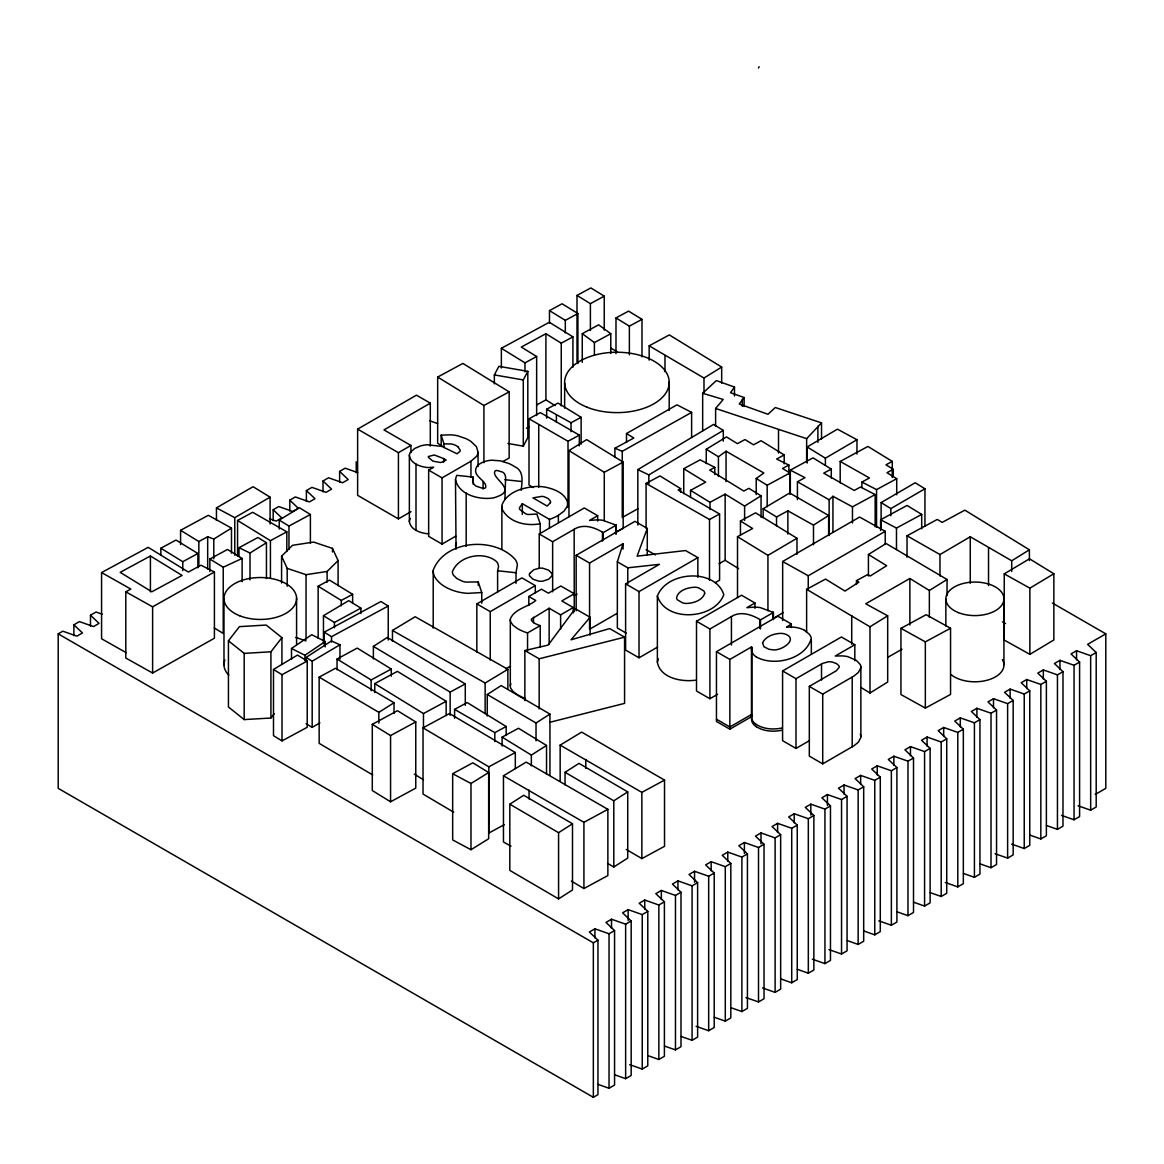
<?xml version="1.0" encoding="UTF-8"?>
<svg xmlns="http://www.w3.org/2000/svg" width="1164" height="1164" viewBox="0 0 1164 1164"><rect width="100%" height="100%" fill="white"/><g stroke="black" fill="none" stroke-linecap="round" stroke-linejoin="round"><path stroke-width="1.5" d="M456.055 549.146L455.488 479.583L456.303 476.367L456.885 475.349L473.181 477.109L473.181 484.268M455.488 545.785L456.303 542.569M804.47 630.364L809.227 634.162A21.243 12.266 0 0 1 811.264 638.41C805.808 659.057 774.147 666.972 756.338 656.962M657.369 596.055C666.71 571.102 715.234 567.988 723.804 594.659C714.478 619.597 665.91 622.74 657.369 596.055L657.369 662.258C660.264 678.176 681.595 682.075 695.286 680.227M657.369 662.258L658.257 658.853M756.324 726.714A19.191 11.073 0 0 1 751.638 720.458L751.464 716.704L729.857 729.173L716.457 721.433L716.457 651.694L729.857 659.435L751.464 646.966L751.638 650.72A19.191 11.073 0 0 0 756.324 656.976M510.836 683.661L510.458 684.81A16.689 9.632 0 0 0 510.72 688.215L513.091 691.562L517.573 694.821A42.064 24.284 0 0 0 525.415 698.444M473.181 477.109L472.628 481.198L473.908 484.151A14.012 8.09 0 0 0 476.12 486.159L483.293 488.516A3.419 1.979 0 0 0 484.573 488.24A4.074 2.357 0 0 0 485.664 487.672C487.323 480.557 472.962 476.964 476.003 468.321A15.51 8.948 0 0 1 478.055 465.222L479.219 464.261A20.094 11.611 0 0 1 484.079 461.744L485.926 461.162A17.387 10.04 0 0 1 491.848 460.202L500.302 460.828L508.872 463.519A41.264 23.833 0 0 1 514.59 466.589C524.44 471.042 521.952 482.012 521.21 490.335M626.29 633.172L617.342 628.007L617.342 561.805L623.075 543.704L589.566 563.041L576.165 555.315L576.165 610.78M576.165 555.315L634.991 521.341L647.286 528.441L637.086 556.174L685.552 550.543L697.847 557.629L697.847 577.315M497.61 592.214L497.61 570.753L498.599 566.432L497.828 563.492A16.645 9.603 0 0 0 495.748 560.932C482.623 550.761 458.354 556.159 452.389 571.713A16.98 9.807 0 0 0 453.451 575.191L456.754 578.45L462.37 581.258A16.238 9.37 0 0 0 465.746 582.087L478.259 581.927L481.751 592.549L481.751 603.214M516.001 583.426L516.001 572.761L517.398 564.802A33.96 19.613 0 0 0 515.201 559.447C494.496 536.255 444.793 539.849 433.226 570.156A36.462 21.054 0 0 0 434.71 576.835C439.701 585.361 449.42 589.813 458.674 592.083A33.96 19.613 0 0 0 467.972 593.349L481.751 592.549M504.914 499.371L505.627 477.022L504.739 474.083A10.709 6.184 0 0 0 502.382 472.031L497.028 470.474A3.623 2.095 0 0 0 495.297 470.794C489.622 477.618 517.456 489.2 497.828 496.388A17.402 10.04 0 0 1 492.256 498.09C478.68 499.865 458.718 494.7 455.488 479.583M494.351 383.858L494.351 374.91L498.876 366.325L527.816 371.36L527.816 437.577L523.291 446.161L507.97 443.484M523.291 446.161L523.291 379.944L527.816 371.36M702.663 430.855L702.663 393.272L716.34 380.57L734.484 387.059L730.526 392.675L744.131 397.55L739.256 404.01L767.993 414.282L775.268 407.516L821.522 422.881L821.522 438.988M274.209 713.765L270.921 718.013L244.178 719.585L228.435 706.999L228.435 640.797L239.435 626.639L266.178 625.053L281.921 637.639L281.921 664.484M270.921 718.013L270.921 651.796L281.921 637.639M715.613 426.359L715.613 408.462L723.208 399.456L702.663 393.272M524.862 700.641L524.862 650.531L548.171 645.074L575.205 608.67L590.104 617.269L571.029 639.793L609.689 628.575L624.573 637.174L624.573 703.376L549.626 722.349M806.637 461.933L806.637 438.668L821.522 422.881M281.586 583.033L281.586 556.188L292.542 545.305L313.611 542.075L332.482 548.389L338.084 560.568L338.084 585.608M281.586 556.188L287.188 568.367L306.045 574.681L327.128 571.451L338.084 560.568M758.491 68.021L759.117 66.697M829.132 535.571L829.132 499.778L832.944 496.301L852.47 506.835L875.168 494.569L875.168 526.783M540.198 523.713C526.681 526.434 509.468 522.651 502.441 509.817A27.47 15.86 0 0 1 502.077 504.71C507.213 491.717 523.422 487.367 536.138 486.479A27.194 15.699 0 0 1 544.956 487.076C553.671 488.865 564.424 492.678 567.421 501.975A24.924 14.39 0 0 1 567.028 506.602L564.031 511.127L558.371 515.376A41.191 23.789 0 0 1 549.452 519.348L522.33 503.677L519.479 507.78A9.356 5.398 0 0 0 519.726 509.483L526.026 514.008A10.069 5.82 0 0 0 528.369 514.517L536.851 514.037L540.198 523.713L540.198 534.451M718.435 476.425L718.435 456.754L726.045 451.225L763.831 472.991L756.222 478.506L756.222 494.613M291.495 659.231L291.495 648.494L311.734 634.715L325.178 641.524L325.178 646.893M304.91 660.643L304.91 655.274L325.178 641.524M306.088 661.036L306.088 657.456L331.391 640.971L339.961 644.783L339.961 659.1M373.382 658.911L373.382 646.384L387.292 637.45L465.28 683.908L465.28 705.384M487.265 715.991L487.265 694.515L501.175 685.581L549.946 714.085L549.946 774.918M536.022 740.901L536.022 723.004L549.946 714.085M509.817 804.193L523.727 795.274L572.499 823.763L572.499 889.98L558.574 898.899L509.817 870.396L509.817 804.193L558.574 832.697L558.574 898.899M565.049 784.827L565.049 772.299L578.974 763.38L627.731 791.884L627.731 858.086L613.806 867.005L607.724 863.441M558.574 832.697L572.499 823.763M613.806 867.005L613.806 800.803L627.731 791.884M455.75 536.182L442.058 544.083L428.658 536.357L428.658 470.14L442.058 477.88L470.954 461.206L476.571 456.332A22.029 12.717 0 0 0 478.055 452.301L476.498 446.758L470.94 441.432A39.372 22.727 0 0 0 465.876 438.581L457.699 435.802A26.961 15.569 0 0 0 450.643 434.827L441.171 435.147L441.171 445.885M378.853 723.091L378.853 712.353L394.014 702.75L335.538 668.267L319.154 677.128L319.154 743.345L372.727 774.948M813.491 544.796L813.491 525.124L828.652 515.507L789.658 492.998L763.133 508.741L763.133 517.689M531.351 765.825L531.351 755.087L546.527 745.469L518.504 728.257L502.121 737.118L502.121 746.066M238.998 547.72L250.013 553.031L266.44 542.73L257.913 537.506L238.998 547.72L238.998 556.668M573.27 612.919L573.27 607.55L560.612 614.854L549.146 608.234L531.628 618.957A5.398 3.114 0 0 0 531.453 620.397L533.956 622.944A26.99 15.583 0 0 0 540.212 625.592L540.212 646.937M744.611 520.41L744.611 506.093L761.052 495.806L748.859 488.327L743.825 491.062L709.72 470.111L714.783 467.39L714.783 474.548M180.58 530.304L198.855 541.536L207.672 536.75L213.783 539.063L231.49 528.092L208.312 515.303L180.58 530.304L180.58 544.621M568.963 516.801L568.963 450.599L586.656 439.628L623.177 462.064L623.177 528.267L615.305 532.53M703.987 392.355L703.987 378.038L721.68 367.067L669.329 334.912L649.163 345.81L649.163 360.127M470.983 849.72L470.983 783.503L488.662 772.532L472.831 762.813L452.665 773.725L452.665 839.928L470.983 849.72L488.662 838.749L488.662 772.532M868.417 575.962L868.417 554.486L886.095 543.515L947.045 579.497L947.045 595.604M860.851 687.386L869.988 693.002L869.988 626.785L887.681 615.814L865.71 603.781L909.87 578.493L929.352 590.468L929.352 617.313M929.352 590.468L947.045 579.497M1011.72 571.509L1011.72 560.772L1029.398 549.801L964.854 510.152L942.156 522.418L937.296 519.435L907.032 535.789L907.032 557.25M869.988 693.002L887.681 682.031L887.681 615.814M860.283 734.295A16.281 9.399 0 0 1 860.822 737.612L858.348 742.196L854.085 745.688L822.715 763.86L809.315 756.12L809.315 686.382L822.715 694.122L854.085 675.949L858.348 672.457L860.822 667.874A16.281 9.399 0 0 0 860.283 664.557L856.355 660.395L847.989 656.714A18.551 10.709 0 0 0 841.878 655.899L835.228 656.03L854.812 644.725L854.812 660.817M279.229 529.038L279.229 520.09L299.424 507.751L310.395 514.488L310.395 543.122M706.257 463.578L706.257 449.26L726.467 436.922L737.423 443.659L744.989 439.57L753.501 444.808L761.081 440.719L784.201 454.935L784.201 463.883M560.16 780.913L560.16 745.12L581.651 732.112L664.528 780.098L664.528 846.315L641.859 858.596L626.276 849.429M392.472 641.189L392.472 630.452L415.184 616.745L507.868 669.315L507.868 689.001M485.141 713.43L485.141 683.006L507.868 669.315M510.996 846.199L503.459 842.009L503.459 775.791L526.186 762.1L607.87 809.358L607.87 875.575L583.921 888.525L571.379 881.148M273.496 669.46L297.489 655.085L307.223 661.065L307.223 727.282L282.008 740.901L273.496 735.677L273.496 669.46L282.008 674.698L282.008 740.901M1029.864 654.357L1029.864 588.155L1053.857 573.765L1029.5 558.807L1004.241 573.867L1004.241 640.069L1029.864 654.357L1053.857 639.967L1053.857 573.765M637.828 525.08L637.828 469.601L713.576 424.423L723.31 430.404L723.31 441.141M637.828 469.601L648.828 474.912L723.31 430.404M323.461 642.557L323.461 615.712L348.72 600.653L360.898 608.132L360.898 613.501M319.896 722.844L312.185 727.413L312.185 661.21L339.961 644.783M807.147 463.068L807.147 446.961L837.425 429.167L856.966 439.716L856.966 454.033M767.934 610.838L767.934 555.374L796.976 538.263L755.582 512.829L740.45 521.006L740.45 535.324M772.518 618.87L783.226 612.57M939.959 576.02L939.959 554.559L970.267 536.764L1011.72 560.772M825.392 465.338L825.392 458.179L856.966 439.716M216.46 507.882L234.764 517.674L270.092 497.159L253.068 486.698L216.46 507.882L216.46 520.41M881.119 529.445L881.119 502.601L915.195 482.769L924.944 488.764L924.944 526.332M890.867 515.754L890.867 508.595L924.944 488.764M410.936 511.68L398.423 518.897L357.624 495.34L357.624 429.123L416.45 395.163L430.302 403.166L430.302 446.103M430.302 403.166L383.974 429.909L410.936 445.463L410.936 452.621M1095.193 794.474L1105.8 788.348L1105.8 633.856L1087.627 644.361L1096.197 652.509L1090.668 655.696L1076.554 650.749L1071.011 653.95L1079.595 662.098L1074.052 665.284L1059.938 660.337L1054.409 663.538L1062.979 671.686L1057.45 674.873L1043.337 669.926L1037.793 673.127L1046.378 681.275L1040.834 684.461L1026.721 679.514L1021.192 682.715L1029.762 690.863L1024.233 694.05L1010.119 689.103L1004.576 692.304L1013.16 700.452L1007.617 703.638L993.503 698.691L987.974 701.892L996.544 710.04L991.015 713.226L976.902 708.279L971.358 711.48L979.942 719.628L974.414 722.815L960.3 717.868L954.756 721.069L963.341 729.217L957.797 732.403L943.684 727.456L938.155 730.657L946.725 738.805L941.196 741.992L927.082 737.045L921.539 740.246L930.123 748.394L924.58 751.58L910.466 746.633L904.937 749.834L913.507 757.982L907.978 761.169L893.865 756.222L888.321 759.423L896.906 767.571L891.362 770.757L877.249 765.81L871.72 769.011L880.29 777.159L874.761 780.346L860.647 775.399L855.104 778.6L863.688 786.748L858.144 789.934L844.031 784.987L838.502 788.188L847.072 796.336L841.543 799.523L827.429 794.576L821.886 797.776L830.47 805.924L824.941 809.111L810.828 804.164L805.284 807.365L813.869 815.513L808.325 818.699L794.212 813.752L788.683 816.953L797.253 825.101L791.724 828.288L777.61 823.341L772.067 826.542L780.651 834.69L775.108 837.891L760.994 832.929L755.465 836.13L764.035 844.278L758.506 847.479L744.393 842.518L738.849 845.719L747.434 853.867L741.89 857.068L727.776 852.106L722.247 855.307L730.817 863.455L725.288 866.656L711.175 861.695L705.631 864.896L714.216 873.044L708.672 876.245L694.559 871.283L689.03 874.484L697.614 882.632L692.071 885.833L677.957 880.872L672.428 884.073L680.998 892.221L675.469 895.422L661.356 890.46L655.812 893.661L664.397 901.809L658.853 905.01L644.74 900.048L639.211 903.249L647.781 911.397L642.252 914.598L628.138 909.637L622.595 912.838L631.179 920.986L625.635 924.187L611.522 919.225L605.993 922.426L614.563 930.574L609.034 933.775L594.92 928.814L589.377 932.015L597.961 940.163L597.961 1094.64L593.349 1097.303L58.2 788.348L58.2 633.856L62.812 631.194L76.926 636.155L82.469 632.954L73.885 624.806L79.428 621.605L93.542 626.567L99.071 623.366L90.486 615.218L96.03 612.017L102.301 614.228M273.176 520.643L273.176 509.745L278.72 506.544L292.833 511.505L298.362 508.304L289.792 500.156L295.321 496.955L309.435 501.917L314.978 498.716L306.394 490.568L311.937 487.367L326.051 492.328L331.58 489.127L323.01 480.979L328.539 477.778L342.653 482.74L348.196 479.539L339.612 471.391L345.155 468.19L357.697 472.599M357.624 429.123L398.423 452.694L410.936 445.463M428.658 470.14L433.648 467.259L430.956 467.375A13.153 7.595 0 0 1 426.519 467.433C419.622 466.546 410.412 463.185 409.364 455.371A16.34 9.428 0 0 1 410.383 452.272L414.806 448.387L420.582 445.943A20.646 11.916 0 0 1 427.173 444.764L441.767 446.394L457.03 453.771L459.765 451.603A7.086 4.089 0 0 0 460.202 450.206L457.976 446.772M539.238 567.988L539.238 533.985L584.284 507.97L597.685 515.71L597.685 521.079M539.238 533.985L552.638 541.726L574.158 529.3C583.339 523.48 594.76 527.35 603.199 532.646L616.163 525.168L616.163 534.116M597.685 515.71L589.566 520.395L596.448 519.915A20.646 11.916 0 0 1 602.865 520.308L616.163 525.168M476.833 652.204L476.833 603.898L521.894 577.882L535.294 585.623L535.294 592.782M476.833 603.898L490.248 611.624L535.294 585.623M528.82 605.44L528.82 596.492L541.478 589.188L548.404 593.189L560.83 586.001L574.245 593.742L561.805 600.93L573.27 607.55M528.82 596.492L535.746 600.493C528.209 607.011 514.823 608.67 510.458 618.593A16.689 9.632 0 0 0 510.72 621.998L513.091 625.359L517.573 628.618A42.064 24.284 0 0 0 526.099 632.474L527.554 632.91L540.212 625.606M657.587 647.082L639.021 657.806L625.606 650.065L625.606 583.862L659.421 564.336L627.774 567.814L617.342 561.805M625.606 583.862L639.021 591.588L697.847 557.629M505.773 668.864L510.443 666.172M616.993 613.428L589.566 629.258L589.566 563.041M782.659 620.543L782.659 561.499L859.599 517.049L885.222 531.337L885.222 543.85M717.591 694.297L709.909 698.735L696.509 690.994L696.509 621.256L741.555 595.241L754.956 602.981L754.956 608.35M696.509 621.256L709.909 628.997L731.428 616.571C740.61 610.736 752.031 614.621 760.47 619.917L773.42 612.439L773.42 619.597M754.956 602.981L746.837 607.666L753.705 607.186A20.646 11.916 0 0 1 760.136 607.564L773.42 612.439M782.659 561.499L808.253 575.773L885.222 531.337M716.457 651.694L777.887 616.222L791.302 623.962L791.302 627.542M791.302 623.962L786.529 627.221A20.21 11.669 0 0 1 804.542 630.335M809.504 740.624L795.987 748.423L782.586 740.682L782.586 670.944L841.412 636.984L854.812 644.725M782.586 670.944L795.987 678.685L822.439 663.451L828.244 661.821A8.846 5.107 0 0 1 832.129 662.01L836.64 663.64L838.968 665.852A7.231 4.176 0 0 1 839.2 667.292L836.436 670.697L809.315 686.382M58.2 633.856L593.349 942.825L597.961 940.163M598.049 1084.397L609.034 1088.253L614.563 1085.052L614.563 930.574M614.665 1074.809L625.635 1078.664L631.179 1075.463L631.179 920.986M629.695 1064.667L642.252 1069.076L647.781 1065.875L647.781 911.397M647.882 1055.632L658.853 1059.487L664.397 1056.286L664.397 901.809M664.484 1046.043L675.469 1049.899L680.998 1046.698L680.998 892.221M681.1 1036.455L692.071 1040.31L697.614 1037.109L697.614 882.632M696.13 1026.313L708.672 1030.722L714.216 1027.521L714.216 873.044M714.303 1017.278L725.288 1021.134L730.817 1017.933L730.817 863.455M730.919 1007.689L741.89 1011.545L747.434 1008.344L747.434 853.867M745.964 997.548L758.506 1001.957L764.035 998.756L764.035 844.278M762.566 987.96L775.108 992.368L780.651 989.167L780.651 834.69M780.738 978.924L791.724 982.78L797.253 979.579L797.253 825.101M797.355 969.336L808.325 973.191L813.869 969.99L813.869 815.513M812.385 959.194L824.941 963.603L830.47 960.402L830.47 805.924M829.001 949.606L841.543 954.014L847.072 950.813L847.072 796.336M847.174 940.57L858.144 944.426L863.688 941.225L863.688 786.748M863.775 930.982L874.761 934.838L880.29 931.636L880.29 777.159M878.82 920.84L891.362 925.249L896.906 922.048L896.906 767.571M896.993 911.805L907.978 915.661L913.507 912.46L913.507 757.982M913.609 902.216L924.58 906.072L930.123 902.871L930.123 748.394M930.211 892.628L941.196 896.484L946.725 893.283L946.725 738.805M945.255 882.487L957.797 886.895L963.341 883.694L963.341 729.217M963.428 873.451L974.414 877.307L979.942 874.106L979.942 719.628M980.044 863.863L991.015 867.718L996.544 864.517L996.544 710.04M995.075 853.721L1007.617 858.13L1013.16 854.929L1013.16 700.452M1011.691 844.133L1024.233 848.541L1029.762 845.34L1029.762 690.863M1029.864 835.097L1040.834 838.953L1046.378 835.752L1046.378 681.275M1046.465 825.509L1057.45 829.365L1062.979 826.164L1062.979 671.686M1061.51 815.367L1074.052 819.776L1079.595 816.575L1079.595 662.098M1078.111 805.779L1090.668 810.188L1096.197 806.987L1096.197 652.509M887.783 657.34L901.984 649.221M626.508 442.48L626.508 433.532L676.968 404.839L691.62 412.391L691.62 437.446M125.799 591.821L152.615 606.837L214.409 572.004L214.409 638.221L152.615 673.039L125.799 658.024L125.799 591.821L130.834 589.086L101.574 572.557L101.574 638.774L126.207 652.684M614.912 457.205L614.912 448.256L622.26 451.312L691.62 412.391M638.018 508.668L622.26 517.514L622.26 451.312M549.481 323.141L549.481 310.613L562.081 303.789L577.911 313.523L577.911 363.634M501.364 367.984L501.364 348.298L549.306 322.283L572.921 336.847L572.921 367.257M604.247 296.151L590.861 287.93L576.995 295.423L590.395 303.659L604.247 296.151L604.247 330.154M549.481 310.613L565.311 320.347L577.911 313.523M101.574 572.557L148.192 547.342L188.379 572.033L200.979 565.209L214.409 572.004M561.252 405.799L561.252 343.176L545.916 333.704L521.297 347.061L536.648 356.519L536.648 415.563M150.418 555.985L120.183 572.353L151.829 591.792L182.079 575.438L150.418 555.985L150.418 591.85M501.364 348.298L524.979 362.848L536.648 356.519M561.252 343.176L572.921 336.847M615.989 353.725L615.989 317.932L628.589 311.123L641.99 319.343L641.99 356.926M197.88 553.511L175.982 540.052L160.85 548.229L182.763 561.688L197.88 553.511L197.88 567.828M209.855 571.539L209.855 559.011L227.489 549.466L242.112 558.444L242.112 581.709M536.691 404.912L545.916 399.907L555.112 405.596M526.434 428.265L529.358 426.679M579.337 435.132L540.358 412.623L529.009 418.764L568.017 441.272L579.337 435.132L579.337 445.87M614.912 448.256L633.813 438.028L626.508 433.532M568.963 450.599L604.276 472.293L623.177 462.064M646.093 528.165L646.093 483.424L709.502 519.479L719.585 514.008L719.585 580.225L715.263 582.553M763.133 508.741L776.534 516.976L787.868 510.836L813.491 525.124M892.264 477.516L892.264 461.41L885.964 464.814L893.268 469.31L893.268 476.469M372.291 724.343L390.566 735.561L415.766 721.927L415.766 788.13L390.566 801.778L372.291 790.545L372.291 724.343L397.506 710.709L415.766 721.927M806.623 632.27L806.623 589.319L825.523 579.09L845.006 591.065L858.916 582.131L856.471 580.632L867.82 574.507L870.25 576.005L886.677 565.704L868.417 554.486M560.16 745.12L641.859 792.378L664.528 780.098M442.291 446.103L437.664 443.266L437.664 377.063L462.879 363.43L509.148 391.861L509.148 458.063L502.833 461.482M582.262 362.31L582.262 333.675L598.645 324.814L610.78 333.719L610.78 353.405M237.558 556.261L237.558 520.468L252.675 512.291L286.81 531.817L286.81 551.489M594.397 355.107L594.397 342.58L610.78 333.719M615.989 317.932L629.375 326.153L641.99 319.343M437.664 377.063L483.918 405.479L509.148 391.861M279.229 520.09L288.963 526.07L310.395 514.488M237.558 520.468L270.426 540.678L286.81 531.817M546.644 418.167L546.644 409.219L557.993 403.079L581.127 417.294L581.127 444.139M546.644 409.219L571.029 422.75L581.127 417.294M318.15 638.134L318.15 586.234L329.499 580.109L352.634 594.324L352.634 603.272M318.15 586.234L341.285 600.449L352.634 594.324M323.461 615.712L334.432 622.449L360.898 608.132M324.203 644.711L324.203 632.183L380.934 601.512L388.238 606.008L388.238 640.011M324.203 632.183L331.522 636.679L388.238 606.008M282.008 674.698L307.223 661.065M646.093 483.424L659.973 475.931L680.664 488.647L680.664 492.227M683.748 493.754L683.748 468.699L700.131 459.838L714.783 467.39M337.051 669.751L337.051 659.013L357.217 648.101L391.293 669.038L391.293 676.197M690.528 497.508L690.528 490.35L705.66 482.172L683.748 468.699M784.201 454.935L776.635 459.023L788.872 465.076L788.872 474.024M337.051 659.013L371.127 679.951L391.293 669.038M374.75 692.565L374.75 683.632L397.433 671.352L446.161 701.281L446.161 715.598M690.528 490.35L710.011 502.31L725.143 494.133L744.611 506.093M788.872 465.076L782.557 468.481L789.876 472.977L789.876 494.438M790.327 493.391L790.327 470.125L813.025 457.859L831.285 469.077L831.285 478.026M756.222 478.506L767.178 485.243L789.876 472.977M797.427 499.662L797.427 481.765L804.979 477.677L790.327 470.125M840.19 482.914L840.19 461.439L867.908 446.438L892.264 461.41M831.285 469.077L823.719 473.166L854.201 490.437L860.502 487.032L875.168 494.569M373.382 646.384L450.148 692.085L465.28 683.908M737.51 597.51L737.51 536.677L752.628 528.5L740.45 521.006M374.75 683.632L423.463 713.561L446.161 701.281M861.898 487.425L861.898 482.056L869.464 477.968L840.19 461.439M893.268 469.31L886.968 472.7L896.716 478.695L896.716 494.802M719.09 563.609L725.143 560.335L738.616 568.629M454.586 718.319L454.586 709.371L467.201 702.561L506.165 726.511L506.165 735.444M453.64 812.181L423.027 794.052L423.027 727.849L449.508 713.532L515.317 752.511L515.317 768.604M861.898 482.056L876.55 489.608L896.716 478.695M880.61 530.493L880.61 519.755L907.076 505.452L921.699 514.43L921.699 528.747M454.586 709.371L494.816 732.636L506.165 726.511M880.61 519.755L896.484 528.049L921.699 514.43M423.027 727.849L488.836 766.814L515.317 752.511M504.405 824.607L488.836 833.031L488.836 766.814M900.951 628.342L926.151 614.708L950.552 628.24L950.552 694.442L925.336 708.076L900.951 694.544L900.951 628.342L925.336 641.859L950.552 628.24M503.459 775.791L583.921 822.308L607.87 809.358M680.664 488.647L678.132 490.015L719.585 514.008M574.158 595.502L577.126 594.047M209.855 559.011L223.226 567.232L242.112 558.444M524.862 650.531L539.165 658.795L624.573 637.174M782.15 727.995C773.522 729.784 763.962 729.29 756.338 724.503M782.15 730.206C773.522 731.996 763.962 731.487 756.338 726.7M441.171 435.147L443.993 443.921L450.919 443.935A11.727 6.766 0 0 1 454.571 444.881L455.881 445.477A16.151 9.327 0 0 1 457.976 446.772M228.435 640.797L244.178 653.382L270.921 651.796M504.914 479.684L521.21 481.445M497.61 570.753L516.001 572.761M494.351 374.91L523.291 379.944M715.613 408.462L806.637 438.668M295.758 637.45L306.045 640.898M429.763 420.801L437.591 423.551M269.946 518.882L276.217 521.094L281.761 517.893L273.176 509.745M291.495 648.494L304.91 655.274M452.665 773.725L470.983 783.503M409.364 455.371L409.364 521.574C410.412 529.387 419.622 532.748 426.519 533.636A13.153 7.595 0 0 0 428.73 533.723M1002.437 621.867L1005.536 623.569M1004.241 573.867L1029.864 588.155M443.63 458.572L434.303 454.978L428.57 456.448A3.245 1.877 0 0 0 428.25 457.19L432.833 461.104L440.254 462.501A6.126 3.536 0 0 0 442.422 462.035L446.161 460.042L443.63 458.572L443.63 462.152M797.427 481.765L829.132 499.778M646.093 549.641L655.376 554.908M392.472 630.452L485.141 683.006M907.032 535.789L939.959 554.559M649.163 345.81L703.987 378.038M610.634 347.978L616.92 351.615M1052.358 603.01L1105.8 633.856M716.457 719.221L729.857 726.962L751.464 714.492L751.638 718.261A19.191 11.073 0 0 0 756.324 724.503M806.623 589.319L869.988 626.785M487.265 694.515L536.022 723.004M565.049 772.299L613.806 800.803M319.154 677.128L378.853 712.353M807.147 446.961L825.392 458.179M881.119 502.601L890.867 508.595M706.257 449.26L718.435 456.754M737.51 536.677L767.934 555.374M533.185 487.541L529.009 484.966L529.009 418.764M502.121 737.118L531.351 755.087M306.088 657.456L312.185 661.21M214.307 627.963L223.226 633.434L223.226 567.232M414.326 774.147L423.463 779.764M306.088 723.673L312.185 727.413M582.262 333.675L594.397 342.58M1090.668 655.696L1090.668 810.188M1076.554 650.749L1076.554 659.843M1074.052 665.284L1074.052 819.776M1059.938 660.337L1059.938 669.431M1057.45 674.873L1057.45 829.365M1043.337 669.926L1043.337 679.019M1040.834 684.461L1040.834 838.953M1029.398 549.801L1029.398 560.539M1026.721 679.514L1026.721 688.608M1024.233 694.05L1024.233 848.541M1010.119 689.103L1010.119 698.196M1007.617 703.638L1007.617 858.13M1003.935 598.456L1003.935 664.673M993.503 698.691L993.503 707.785M991.015 713.226L991.015 867.718M988.527 547.982L988.527 585.565M976.902 708.279L976.902 717.373M974.414 722.815L974.414 877.307M970.267 536.764L970.267 583.295M960.3 717.868L960.3 726.962M957.797 732.403L957.797 886.895M945.852 599.184L945.852 626.014M943.684 727.456L943.684 736.55M941.196 741.992L941.196 896.484M927.082 737.045L927.082 746.139M925.336 641.859L925.336 708.076M924.58 751.58L924.58 906.072M910.466 746.633L910.466 755.727M909.87 578.493L909.87 625.024M907.978 761.169L907.978 915.661M896.484 528.049L896.484 549.524M893.865 756.222L893.865 765.315M891.362 770.757L891.362 925.249M877.249 765.81L877.249 774.904M876.55 489.608L876.55 527.176M874.761 780.346L874.761 934.838M860.865 666.754L860.865 736.492M860.647 775.399L860.647 784.492M858.144 789.934L858.144 944.426M856.471 580.632L856.471 584.212M852.47 506.835L852.47 522.942M852.208 677.099L852.208 746.837M851.713 615.567L851.713 644.201M844.031 784.987L844.031 794.081M841.543 799.523L841.543 954.014M832.944 496.301L832.944 532.094M828.652 515.507L828.652 535.193M827.429 794.576L827.429 805.488M824.941 809.111L824.941 963.603M822.715 694.122L822.715 763.86M821.522 663.946L821.522 680.038M817.885 426.271L817.885 442.378M811.337 639.909L811.337 654.212M810.828 804.164L810.828 815.076M808.253 575.773L808.253 590.09M808.325 818.699L808.325 973.191M796.976 538.263L796.976 554.37M795.987 678.685L795.987 748.423M794.212 813.752L794.212 822.846M791.724 828.288L791.724 982.78M787.868 510.836L787.868 534.101M778.512 429.778L778.512 453.043M777.61 823.341L777.61 832.435M776.534 516.976L776.534 525.924M775.108 837.891L775.108 992.368M772.983 612.177L772.983 619.292M767.178 485.243L767.178 506.704M761.052 495.806L761.052 517.282M760.994 832.929L760.994 843.842M760.47 619.917L760.47 628.866M759.728 619.495L759.728 628.429M758.506 847.479L758.506 1001.957M751.9 647.213L751.9 716.951M751.464 646.966L751.464 716.704M744.393 842.518L744.393 853.43M744.131 397.55L744.131 406.498M742.312 399.237L742.312 406.396M741.89 857.068L741.89 1011.545M734.484 387.059L734.484 396.007M731.428 616.571L731.428 645.002M729.857 659.435L729.857 729.173M727.776 852.106L727.776 861.2M726.045 451.225L726.045 481.649M725.288 866.656L725.288 1021.134M725.143 494.133L725.143 560.335M721.68 367.067L721.68 383.174M711.175 861.695L711.175 870.788M710.011 502.31L710.011 509.468M709.909 628.997L709.909 698.735M709.502 519.479L709.502 580.312M708.672 876.245L708.672 1030.722M694.559 871.283L694.559 882.196M692.071 885.833L692.071 1040.31M677.957 880.872L677.957 889.965M675.469 895.422L675.469 1049.899M669.198 381.792L669.198 410.412M664.979 355.529L664.979 371.636M661.356 890.46L661.356 899.554M658.853 905.01L658.853 1059.487M648.828 474.912L648.828 483.86M647.286 528.441L647.286 555.286M644.74 900.048L644.74 909.142M642.252 914.598L642.252 1069.076M641.859 792.378L641.859 858.596M639.021 591.588L639.021 657.806M629.375 326.153L629.375 354.787M628.138 909.637L628.138 920.549M627.774 567.814L627.774 583.921M625.635 924.187L625.635 1078.664M623.075 543.704L623.075 549.073M615.712 524.92L615.712 533.81M611.522 919.225L611.522 928.319M609.034 933.775L609.034 1088.253M604.276 472.293L604.276 520.614M603.199 532.646L603.199 539.805M602.457 532.224L602.457 541.173M594.92 928.814L594.92 937.908M593.349 942.825L593.349 1097.303M590.395 303.659L590.395 330.503M590.104 617.269L590.104 635.151M585.783 759.394L585.783 768.342M583.921 822.308L583.921 888.525M576.995 295.423L576.995 361.64M574.158 529.3L574.245 611.638M571.029 422.75L571.029 431.699M568.017 441.272L568.017 507.475M565.311 320.347L565.311 332.875M564.642 383.087L564.642 408.142M560.612 614.854L560.612 629.171M558.371 515.376L558.371 522.476M556.392 415.213L556.392 422.372M552.638 541.726L552.638 591.821M549.437 519.319L549.437 528.209M549.146 608.234L549.146 644.027M546.527 745.469L546.527 774.104M545.916 333.704L545.916 399.907M539.165 658.795L539.165 708.891M538.743 424.744L538.743 487.367M533.505 617.269L533.505 622.595M529.067 790.065L529.067 799.013M527.554 632.91L527.554 650.807M524.979 362.848L524.979 371.796M522.33 503.677L522.33 514.415M510.312 619.728L510.312 685.945M501.888 506.427L501.888 549.364M494.816 732.636L494.816 741.584M490.248 611.624L490.248 659.944M483.918 405.479L483.918 462.748M483.089 481.794L483.089 488.909M478.259 581.927L478.259 585.477M478.055 452.301L478.055 466.618M470.954 461.206L470.954 477.196M466.182 493.012L466.182 546.353M450.148 692.085L450.148 715.351M443.993 443.921L443.993 447.471M442.058 477.88L442.058 544.083M433.212 570.826L433.212 628.094M423.463 713.561L423.463 727.864M415.999 464.043L415.999 530.246M398.423 452.694L398.423 518.897M394.014 702.75L394.014 713.488M390.566 735.561L390.566 801.778M371.127 679.951L371.127 690.688M356.228 461.802L356.228 472.7M341.285 600.449L341.285 605.818M339.612 471.391L339.612 482.289M334.432 622.449L334.432 627.818M332.482 548.389L332.482 551.969M331.522 636.679L331.522 642.048M327.128 571.451L327.128 582.189M323.01 480.979L323.01 491.877M306.394 490.568L306.394 501.466M306.045 574.681L306.045 639.109M296.587 598.034L296.587 644.565M289.792 500.156L289.792 511.054M288.963 526.07L288.963 549.335M287.188 568.367L287.188 586.263M270.426 540.678L270.426 578.246M270.092 497.159L270.092 524.004M266.44 542.73L266.44 578.523M250.013 553.031L250.013 579.876M244.178 653.382L244.178 719.585M234.764 517.674L234.764 555.257M231.49 528.092L231.49 553.147M223.983 598.936L223.983 665.153M213.783 539.063L213.783 558.749M207.672 536.75L207.672 568.963M198.855 541.536L198.855 566.577M182.763 561.688L182.763 570.636M160.85 548.229L160.85 555.388M152.615 606.837L152.615 673.039M90.486 615.218L90.486 626.116M73.885 624.806L73.885 635.704M409.364 521.574A16.34 9.428 0 0 1 410.383 518.475M1002.408 659.653A29.056 16.776 0 0 1 988.047 679.98A29.056 16.776 0 0 1 951.148 674.683M228.784 675.12A36.317 20.967 0 0 1 224.885 660.032M704.671 593.495C702.241 600.624 693.089 603.33 686.193 603.461A9.807 5.66 0 0 1 682.744 602.923L677.477 599.882A9.807 5.66 0 0 1 676.56 597.889C678.001 590.206 688.099 587.369 694.995 587.238A9.807 5.66 0 0 1 698.429 587.776L703.696 590.832A9.807 5.66 0 0 1 704.642 592.811L704.671 593.495M762.566 642.717L763.89 646.689L768.575 649.119A10.01 5.776 0 0 0 772.052 649.672C780.564 651.927 799.915 638.92 784.754 633.929A9.996 5.762 0 0 0 781.262 633.376C774.278 633.405 765.912 636.17 762.566 642.717M529.605 573.517L529.431 574.099A9.225 5.325 0 0 0 529.576 575.845L532.908 579.177L538.757 581.142A9.37 5.413 0 0 0 542.831 581.142L548.622 579.221L551.969 575.874A9.37 5.413 0 0 0 551.954 573.517L548.55 570.142L542.788 568.221A9.225 5.325 0 0 0 539.761 568.134L533.898 569.705L529.605 573.517M550.456 502.601L547.196 506.078L532.981 497.872L541.638 496.388A8.628 4.976 0 0 1 544.243 496.766L548.186 498.527L550.368 501.044A8.148 4.714 0 0 1 550.456 502.601M587.151 407.255A52.293 30.191 0 0 0 669.038 384.906A52.293 30.191 0 0 0 594.571 355.136A52.293 30.191 0 0 0 587.151 407.255M239.609 615.727A36.317 20.967 0 0 0 296.471 600.202A36.317 20.967 0 0 0 244.76 579.541A36.317 20.967 0 0 0 239.609 615.727M958.365 612.613A29.056 16.776 0 0 0 1003.848 600.202A29.056 16.776 0 0 0 962.483 583.659A29.056 16.776 0 0 0 958.365 612.613"/></g></svg>
